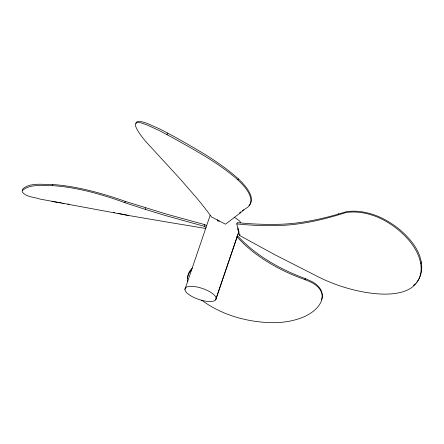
<?xml version="1.0" encoding="UTF-8"?>
<svg xmlns="http://www.w3.org/2000/svg" width="444" height="444" viewBox="0 0 444 444"><rect width="100%" height="100%" fill="white"/><g stroke="black" fill="none" stroke-linecap="round" stroke-linejoin="round"><path stroke-width="0.67" d="M201.548 300.083C221.562 314.996 246.698 322.005 271.445 322.694L271.867 322.699C283.072 322.805 294.394 321.051 304.706 316.522L304.878 316.45C312.221 312.798 319.785 307.415 321.983 299.062A53.219 25.225 -8.1 0 0 311.644 282.501L305.084 279.648L305.15 278.527C286.818 271.878 269.303 262.776 253.835 250.843A277.511 123.61 0.7 0 1 237.29 235.47M205.666 228.494A277.445 19.775 12 0 0 175.369 223.454L128.438 215.462L39.855 199.045C34.16 196.981 26.174 197.197 22.244 191.925L22.2 190.77C29.892 183.45 42.724 186.025 52.503 185.659L52.764 184.526A79.182 21.123 16.6 0 1 100.4 193.434L106.732 195.277A80.025 19.214 15.9 0 1 125.252 201.376L166.278 214.058L204.745 224.631L206.51 225.613M206.121 227.311L204.351 226.329L165.851 215.662L145.299 209.374L124.936 202.73L125.252 201.376M204.351 226.329L204.745 224.631M145.299 209.374L145.715 207.886M184.932 289.433L210.179 215.257M216.145 298.44L238.9 231.596M215.662 299.872A16.367 5.783 18.8 0 0 196.304 286.852A16.367 5.783 18.8 0 0 189.644 295.082A16.367 5.783 18.8 0 0 215.662 299.872L238.866 231.713M321.345 299.839L322.044 298.024A53.402 25.114 -6.8 0 0 311.71 281.457L305.15 278.527M135.969 123.521L136.758 121.856C140.326 120.568 144.045 122.494 147.436 123.51L160.201 129.165L174.165 136.58C196.47 149.167 219.236 161.638 238.378 178.871A79.182 25.053 24.3 0 1 251.337 201.149L250.76 203.124A80.025 24.376 25.9 0 1 249.001 205.616M236.774 223.893A277.445 166.894 27.3 0 0 272.982 225.608L273.632 225.591C298.34 225.646 322.494 220.03 345.87 212.571A53.219 36.797 32.1 0 1 381.152 218.764C392.618 224.514 402.919 232.545 410.844 242.668L410.944 242.829C419.175 253.269 425.219 268.709 417.754 281.152C411.033 291.897 397.041 293.984 385.386 294.139A78.915 33.095 20.7 0 1 337.779 285.153L331.601 282.845A79.892 35.714 21.5 0 1 313.836 274.559L275.186 254.912L239.655 235.509L236.774 223.893L237.39 222.616A277.511 165.795 27.1 0 0 273.582 224.364L274.137 224.348C298.784 224.453 322.905 218.975 346.287 211.71A53.402 36.214 31.3 0 1 381.563 217.91C393.04 223.571 403.402 231.479 411.399 241.508L411.527 241.697C420.568 252.603 426.418 269.919 416.766 282.267M239.655 235.509L240.071 234.637M338.311 214.485L338.755 213.558M420.868 263.397L421.495 262.099M239.976 213.148L245.421 208.68A79.892 24.881 25 0 0 250.111 204.118L250.71 202.103A78.915 25.613 23.1 0 0 237.762 179.82C218.459 162.77 195.543 150.594 173.232 138.006L159.296 130.553L146.587 124.764C143.257 123.715 139.655 121.723 136.103 122.855L135.359 124.453A53.219 8.719 42.6 0 0 145.588 141.325L180.125 178.932L195.094 196.126A277.445 62.715 35.7 0 1 211.522 217.016L225.491 224.192L239.976 213.148L240.781 211.893L239.743 212.709M166.972 134.532L167.893 133.117M237.756 179.82L238.378 178.871M415.356 283.716L413.464 285.52M242.391 210.589L243.467 209.723M52.764 184.526C43.051 184.837 30.375 182.04 22.589 189.105L22.633 190.237M51.915 201.376L61.322 202.941M62.66 203.169L64.003 203.396M67.815 204.046L69.014 204.257M113.409 212.41L114.713 212.67M128.438 215.462L117.949 213.325M124.936 202.73L124.908 202.719A79.892 20.418 16.3 0 0 106.455 196.459L100.133 194.577A78.915 22.527 17 0 0 52.497 185.659M305.084 279.648C286.724 273.215 269.203 264.213 253.746 252.347A277.445 123.954 0.3 0 1 236.769 236.53M219.314 220.94A1.46 1.26 -30.9 0 1 217.338 219.602M238.694 229.87A1.46 0.527 -79.6 0 1 237.923 230.014A1.46 0.527 -79.6 0 1 238.195 227.977M192.446 267.987A80.025 31.735 11.4 0 0 188.5 273.493L187.757 275.979A79.182 30.653 13.1 0 0 187.54 278.549M191.514 270.046A79.892 31.252 12.4 0 0 188.439 274.592L187.69 277.039A78.915 30.009 14.4 0 0 187.673 281.54M234.532 217.443A16.367 5.783 18.8 0 1 240.77 222.644"/></g></svg>
